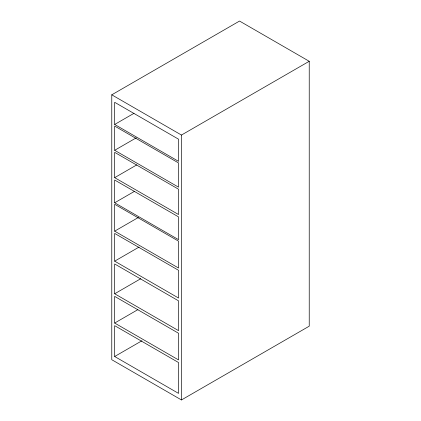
<?xml version="1.0" encoding="UTF-8"?>
<svg xmlns="http://www.w3.org/2000/svg" width="421" height="421" viewBox="0 0 421 421"><rect width="100%" height="100%" fill="white"/><g stroke="black" fill="none" stroke-linecap="round" stroke-linejoin="round"><path stroke-width="0.63" d="M111.77 94.82L239.538 21.05L309.23 61.287L309.23 326.18L181.462 399.95L111.77 359.713L111.77 94.82L181.462 135.052L309.23 61.287M114.67 124.463L178.557 161.348L178.557 139.193L114.67 102.308L114.67 124.463L133.967 113.323M114.67 150.297L178.557 187.182L178.557 162.959L114.67 126.079L114.67 150.297L136.241 137.846M114.67 177.651L178.557 214.536L178.557 189.234L114.67 152.349L114.67 177.651L136.809 164.869M114.67 202.78L178.557 239.665L178.557 216.904L114.67 180.025L114.67 202.78L134.536 191.313M114.67 231.15L178.557 268.035L178.557 241.159L114.67 204.274L114.67 231.15L138.509 217.389M114.67 261.157L178.557 298.042L178.557 270.308L114.67 233.423L114.67 261.157L139.077 247.064M114.67 293.769L178.557 330.653L178.557 300.852L114.67 263.967L114.67 293.769L140.782 278.691M114.67 323.044L178.557 359.929L178.557 333.264L114.67 296.384L114.67 323.044L137.941 309.609M114.67 356.503L178.557 393.388L178.557 362.544L114.67 325.659L114.67 356.503L141.914 340.773M181.462 135.052L181.462 399.95"/></g></svg>
